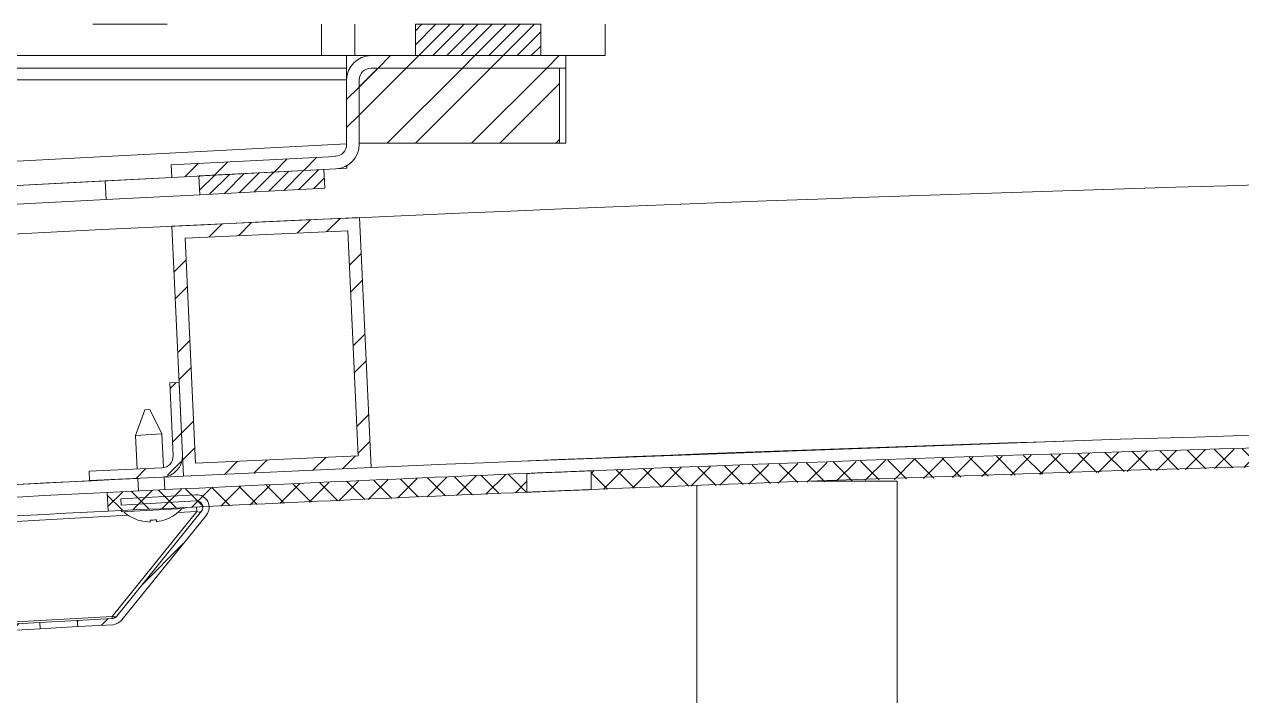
# Model space of a CAD drawing. Header units: millimetres. Extents: x -16985 to -606, y 2122 to 9380.
# Drawn here: x -2418.7 to -2224.3, y 7370.9 to 7478.2 of the extents above; entities that cross this region are included whole.
import ezdxf

# ---------------------------------------------------------------- set-up
doc = ezdxf.new("R2010")
doc.units = ezdxf.units.MM
doc.linetypes.add('K5LT32768', pattern=[0])
doc.linetypes.add('K5LT_THIN', pattern=[0])
pattern_1 = [(45, (0, 0), (-2.245064, 2.245064), []), (135, (0, 0), (-2.245064, -2.245064), [])]
pattern_2 = [(45, (0, 0), (-6.735192, 6.735192), []), (45, (4.49, 0), (-6.735192, 6.735192), [])]
pattern_3 = [(45, (0, 0), (-1.122532, 1.122532), [])]

msp = doc.modelspace()

# ---------------------------------------------------------------- hatches: boundary and pattern name
h = msp.add_hatch()
h.set_pattern_fill('ANSI31_ISO', style=0, pattern_type=0)
h.set_pattern_definition(pattern_3)
h.paths.add_polyline_path([(-2356.21, 7473.19), (-2336.21, 7473.19), (-2336.21, 7478.19), (-2356.21, 7478.19)])
h = msp.add_hatch()
h.set_pattern_fill('ANSI32_ISO', style=0, pattern_type=0)
h.set_pattern_definition(pattern_2)
h.paths.add_polyline_path([(-2395.1, 7453.72), (-2368.91, 7455.1), (-2366.61, 7456), (-2365.31, 7458.09), (-2365.21, 7458.99), (-2365.21, 7469.29), (-2364.49, 7470.78), (-2363.31, 7471.19), (-2332.21, 7471.19), (-2332.21, 7473.19), (-2363.31, 7473.19), (-2365.65, 7472.41), (-2367.05, 7470.38), (-2367.21, 7469.29), (-2367.21, 7458.99), (-2367.93, 7457.5), (-2369.01, 7457.09), (-2395.21, 7455.72)])
h = msp.add_hatch()
h.set_pattern_fill('ANSI32_ISO', style=0, pattern_type=0)
h.set_pattern_definition(pattern_2)
h.paths.add_polyline_path([(-2365.21, 7459.19), (-2333.2, 7459.19), (-2333.2, 7471.19), (-2362.21, 7471.19), (-2365.21, 7468.19)])
h = msp.add_hatch()
h.set_pattern_fill('ANSI31_ISO', style=0, pattern_type=0)
h.set_pattern_definition(pattern_3)
h.paths.add_polyline_path([(-2390.64, 7450.95), (-2370.67, 7452), (-2370.83, 7454.99), (-2390.8, 7453.95)])
h = msp.add_hatch()
h.set_pattern_fill('ANSI32_ISO', style=0, pattern_type=0)
h.set_pattern_definition(pattern_2)
h.paths.add_polyline_path([(-2393.26, 7405.96), (-2363.29, 7407.34), (-2365.14, 7447.3), (-2395.1, 7445.92)])
h.paths.add_polyline_path([(-2367.04, 7445.21), (-2365.38, 7409.25), (-2391.35, 7408.05), (-2393.01, 7444.01)])
h = msp.add_hatch()
h.set_pattern_fill('ANSI32_ISO', style=0, pattern_type=0)
h.set_pattern_definition(pattern_2)
h.paths.add_polyline_path([(-2408.31, 7406.77), (-2408.24, 7405.27), (-2396.66, 7405.8), (-2394.53, 7406.68), (-2393.45, 7408.71), (-2393.42, 7409.36), (-2393.95, 7420.94), (-2395.45, 7420.88), (-2394.92, 7409.29), (-2395.57, 7407.77), (-2396.73, 7407.3)])
h = msp.add_hatch()
h.set_pattern_fill('ANSI32_ISO', style=0, pattern_type=0)
h.set_pattern_definition(pattern_2)
h.paths.add_polyline_path([(-2408.31, 7406.77), (-2408.24, 7405.27), (-2396.66, 7405.8), (-2394.53, 7406.68), (-2393.45, 7408.71), (-2393.42, 7409.36), (-2393.95, 7420.94), (-2395.45, 7420.88), (-2394.92, 7409.29), (-2395.57, 7407.77), (-2396.73, 7407.3)])
h = msp.add_hatch()
h.set_pattern_fill('ANSI37_ISO', style=0, pattern_type=0)
h.set_pattern_definition(pattern_1)
h.paths.add_polyline_path([(-2328.18, 7406.83), (-2328.18, 7403.83), (-2208.55, 7407.88), (-2088.87, 7410.33), (-1969.18, 7411.19), (-1849.48, 7410.44), (-1729.8, 7408.09), (-1610.17, 7404.14), (-1525.29, 7400.37), (-1525.15, 7403.37), (-1644.76, 7408.45), (-1764.42, 7411.93), (-1884.13, 7413.82), (-2003.85, 7414.1), (-2123.56, 7412.79), (-2243.24, 7409.87)])
h = msp.add_hatch()
h.set_pattern_fill('ANSI37_ISO', style=0, pattern_type=0)
h.set_pattern_definition(pattern_1)
h.paths.add_polyline_path([(-2405.44, 7403.37), (-2405.29, 7400.37), (-2338.41, 7403.41), (-2338.41, 7406.41)])
h = msp.add_hatch()
h.set_pattern_fill('ANSI32_ISO', style=0, pattern_type=0)
h.set_pattern_definition(pattern_2)
h.paths.add_polyline_path([(-2391.28, 7403.01), (-2403.27, 7402.35), (-2403.21, 7401.35), (-2391.22, 7402.01), (-2390.42, 7401.67), (-2390.18, 7400.83), (-2390.39, 7400.38), (-2403.89, 7383.61), (-2404.62, 7383.24), (-2410.21, 7382.93), (-2410.15, 7381.94), (-2404.56, 7382.24), (-2403.11, 7382.99), (-2389.61, 7399.76), (-2389.22, 7401.46), (-2390.31, 7402.82)])
h = msp.add_hatch()
h.set_pattern_fill('ANSI32_ISO', style=0, pattern_type=0)
h.set_pattern_definition(pattern_2)
h.paths.add_polyline_path([(-2428.13, 7380.94), (-2416.14, 7381.6), (-2416.2, 7382.6), (-2428.18, 7381.94)])

# ---------------------------------------------------------------- linework, layer by layer
at = {"color": 7, "linetype": 'K5LT_THIN', "lineweight": 18}
for p, q in [((-2407.71, 7478.19), (-2395.85, 7478.19)), ((-2371.21, 7478.19), (-2371.21, 7473.19)), ((-2365.91, 7478.19), (-2365.91, 7473.19)), ((-2356.21, 7473.19), (-2356.21, 7478.19)), ((-2336.21, 7478.19), (-2356.21, 7478.19)), ((-2336.21, 7473.19), (-2336.21, 7478.19)), ((-2325.91, 7473.19), (-2325.91, 7478.19)), ((-2367.21, 7473.19), (-2531.11, 7473.19)), ((-2367.21, 7473.19), (-2365.91, 7473.19)), ((-2367.21, 7471.19), (-2367.21, 7473.19)), ((-2365.91, 7473.19), (-2363.31, 7473.19)), ((-2332.21, 7473.19), (-2363.31, 7473.19)), ((-2336.21, 7473.19), (-2356.21, 7473.19)), ((-2332.21, 7471.19), (-2332.21, 7473.19)), ((-2332.21, 7473.19), (-2325.91, 7473.19)), ((-2367.21, 7471.19), (-2527.7, 7471.19)), ((-2367.21, 7469.29), (-2367.21, 7471.19)), ((-2365.21, 7468.19), (-2362.21, 7471.19)), ((-2332.21, 7471.19), (-2363.31, 7471.19)), ((-2333.2, 7471.19), (-2362.21, 7471.19)), ((-2333.2, 7459.19), (-2333.2, 7471.19)), ((-2332.21, 7459.19), (-2332.21, 7471.19)), ((-2367.21, 7469.29), (-2367.21, 7458.99)), ((-2365.21, 7469.29), (-2365.21, 7458.99)), ((-2365.21, 7459.19), (-2365.21, 7468.19)), ((-2333.2, 7459.19), (-2365.21, 7459.19)), ((-2333.2, 7459.19), (-2332.21, 7459.19)), ((-2369.01, 7457.09), (-2395.21, 7455.72)), ((-2395.21, 7455.72), (-2395.1, 7453.72)), ((-2368.91, 7455.1), (-2395.1, 7453.72)), ((-2370.83, 7454.99), (-2390.8, 7453.95)), ((-2370.67, 7452), (-2370.83, 7454.99)), ((-2367.21, 7455.19), (-2368.76, 7455.11)), ((-2395.11, 7453.72), (-2524.21, 7446.96)), ((-2524.21, 7446.96), (-2405.78, 7453.16)), ((-2405.78, 7453.16), (-2395.1, 7453.72)), ((-2405.78, 7453.16), (-2405.62, 7450.17)), ((-2390.64, 7450.95), (-2390.8, 7453.95)), ((-2405.62, 7450.17), (-2390.64, 7450.95)), ((-2370.67, 7452), (-2390.64, 7450.95)), ((-2523.65, 7443.98), (-2405.62, 7450.17)), ((-2365.14, 7447.3), (-2395.1, 7445.92)), ((-2363.29, 7407.34), (-2365.14, 7447.3)), ((-2395.1, 7445.92), (-2393.26, 7405.96)), ((-2367.04, 7445.21), (-2393.01, 7444.01)), ((-2365.38, 7409.25), (-2367.04, 7445.21)), ((-2393.01, 7444.01), (-2391.35, 7408.05)), ((-2395.45, 7420.88), (-2393.95, 7420.94)), ((-2394.92, 7409.29), (-2395.45, 7420.88)), ((-2393.42, 7409.36), (-2393.95, 7420.94)), ((-2399.45, 7416.58), (-2400.92, 7412.49)), ((-2399.45, 7416.58), (-2398.65, 7416.62)), ((-2396.73, 7412.72), (-2398.65, 7416.62)), ((-2396.73, 7412.72), (-2400.92, 7412.49)), ((-2400.92, 7412.49), (-2400.63, 7407.12)), ((-2396.43, 7407.34), (-2396.73, 7412.72)), ((-2295.29, 7410), (-2251.32, 7411.62)), ((-2295.29, 7410), (-2339.26, 7408.38)), ((-2295.3, 7410.11), (-2295.29, 7410)), ((-2391.35, 7408.05), (-2365.38, 7409.25)), ((-2408.31, 7406.77), (-2396.73, 7407.3)), ((-2408.24, 7405.27), (-2408.31, 7406.77)), ((-2408.24, 7405.27), (-2396.66, 7405.8)), ((-2393.26, 7405.96), (-2396.35, 7405.81)), ((-2396.24, 7403.82), (-2396.35, 7405.83)), ((-2393.26, 7405.96), (-2363.29, 7407.34)), ((-2338.41, 7406.41), (-2338.41, 7403.41)), ((-2328.18, 7403.83), (-2328.18, 7406.83)), ((-2436.29, 7403.8), (-2406.33, 7405.33)), ((-2400.54, 7405.62), (-2400.43, 7403.61)), ((-2311.29, 7404.5), (-2311.29, 6560.19)), ((-2293.05, 7405.19), (-2279.29, 7405.19)), ((-2279.29, 6044.19), (-2279.29, 7405.19)), ((-2405.44, 7403.37), (-2405.29, 7400.37)), ((-2391.28, 7403.01), (-2403.27, 7402.35)), ((-2403.27, 7402.35), (-2403.21, 7401.35)), ((-2391.22, 7402.01), (-2403.21, 7401.35)), ((-2391.13, 7400.34), (-2404.63, 7383.57)), ((-2403.89, 7383.61), (-2390.39, 7400.38)), ((-2403.16, 7400.48), (-2403.15, 7400.25)), ((-2403.15, 7400.25), (-2393.17, 7400.8)), ((-2393.17, 7400.8), (-2393.18, 7400.96)), ((-2403.11, 7382.99), (-2389.61, 7399.76)), ((-2400.16, 7398.87), (-2400.16, 7398.85)), ((-2398.57, 7398.96), (-2398.56, 7398.64)), ((-2397.56, 7398.69), (-2397.58, 7399.01)), ((-2395.99, 7399.08), (-2395.99, 7399.1)), ((-2404.63, 7383.57), (-2511.67, 7377.66)), ((-2416.2, 7382.6), (-2428.18, 7381.94)), ((-2416.2, 7382.6), (-2410.21, 7382.93)), ((-2416.14, 7381.6), (-2416.2, 7382.6)), ((-2404.62, 7383.24), (-2410.21, 7382.93)), ((-2410.21, 7382.93), (-2410.15, 7381.94)), ((-2404.62, 7383.24), (-2404.63, 7383.57)), ((-2416.14, 7381.6), (-2428.13, 7380.94)), ((-2416.14, 7381.6), (-2410.15, 7381.94)), ((-2404.56, 7382.24), (-2410.15, 7381.94))]:
    msp.add_line(p, q, dxfattribs=at)
at = {"color": 8, "linetype": 'K5LT32768', "lineweight": 15, "true_color": 0x808080}
for p, q in [((-2527.21, 7469.29), (-2367.21, 7469.29)), ((-2524.21, 7450.86), (-2367.21, 7459.09)), ((-2394.16, 7400.18), (-2391.13, 7400.34)), ((-2391.13, 7400.34), (-2391.17, 7401.05)), ((-2515.97, 7393.45), (-2402.1, 7399.74))]:
    msp.add_line(p, q, dxfattribs=at)
at = {"color": 7, "linetype": 'K5LT_THIN', "lineweight": 18}
for centre, radius, start, end in [((-2363.31, 7469.29), 3.9, 90, 180), ((-2363.31, 7469.29), 1.9, 90, 180), ((-2369.11, 7458.99), 1.9, 273, 0), ((-2369.11, 7458.99), 3.9, 273, 0), ((-1965.29, -1543.81), 9000, 86.671044, 93.328956), ((-1965.29, -1543.81), 8960, 90.095706, 92.545896), ((-1965.29, -1543.81), 8958, 87.183663, 92.321653), ((-1965.29, -1543.81), 8955, 87.183663, 92.322432), ((-2396.81, 7409.2), 1.9, 272.6418, 2.6418), ((-2396.81, 7409.2), 3.4, 272.6418, 2.6418), ((-1965.29, -1543.81), 8958, 92.387162, 92.816337), ((-1965.29, -1543.81), 8960, 92.784357, 93.537649), ((-1965.29, -1543.81), 8958, 92.816337, 93.507346), ((-1965.29, -1543.81), 8955, 92.387963, 92.816337), ((-2391.17, 7401.01), 2, 321.1596, 93.1596), ((-2391.17, 7401.01), 1, 321.1596, 93.1596), ((-1965.29, -1543.81), 8955, 92.816337, 93.507346), ((-2398.42, 7405.22), 6.6, 228.5674, 254.6885), ((-2398.42, 7405.22), 6.6, 291.6307, 317.7519), ((-2390.79, 7400.88), 0.636, 237.4309, 308.8883), ((-2398.42, 7405.22), 6.58, 254.6334, 268.8023), ((-2398.42, 7405.22), 6.26, 268.5784, 277.7409), ((-2398.42, 7405.22), 6.58, 277.5169, 291.6859), ((-2404.29, 7384.11), 0.636, 237.4309, 308.8883), ((-2404.67, 7384.24), 1, 273.1596, 321.1596), ((-2404.67, 7384.24), 2, 273.1596, 321.1596)]:
    msp.add_arc(centre, radius, start, end, dxfattribs=at)
for points, knots in [([(-2367.17, 7455.69), (-2367.17, 7455.62), (-2367.17, 7455.25), (-2367.19, 7455.21), (-2367.21, 7455.19)], [0, 0, 0, 0, 0.19562, 1, 1, 1, 1]), ([(-2338.41, 7406.41), (-2338.14, 7406.42), (-2337.5, 7406.45), (-2335.9, 7406.52), (-2333.94, 7406.6), (-2331.88, 7406.68), (-2330.02, 7406.76), (-2328.71, 7406.81), (-2328.29, 7406.83), (-2328.17, 7406.83)], [0, 0, 0, 0, 0.124137, 0.285913, 0.447827, 0.609844, 0.771888, 0.933872, 1, 1, 1, 1]), ([(-2338.41, 7403.41), (-2338.14, 7403.42), (-2337.5, 7403.45), (-2335.9, 7403.51), (-2333.94, 7403.6), (-2331.88, 7403.68), (-2330.02, 7403.76), (-2328.71, 7403.81), (-2328.29, 7403.83), (-2328.17, 7403.83)], [0, 0, 0, 0, 0.124137, 0.285914, 0.447827, 0.609845, 0.771889, 0.933872, 1, 1, 1, 1])]:
    msp.add_open_spline(points, degree=3, knots=knots, dxfattribs=at)

doc.saveas('drawing.dxf')
